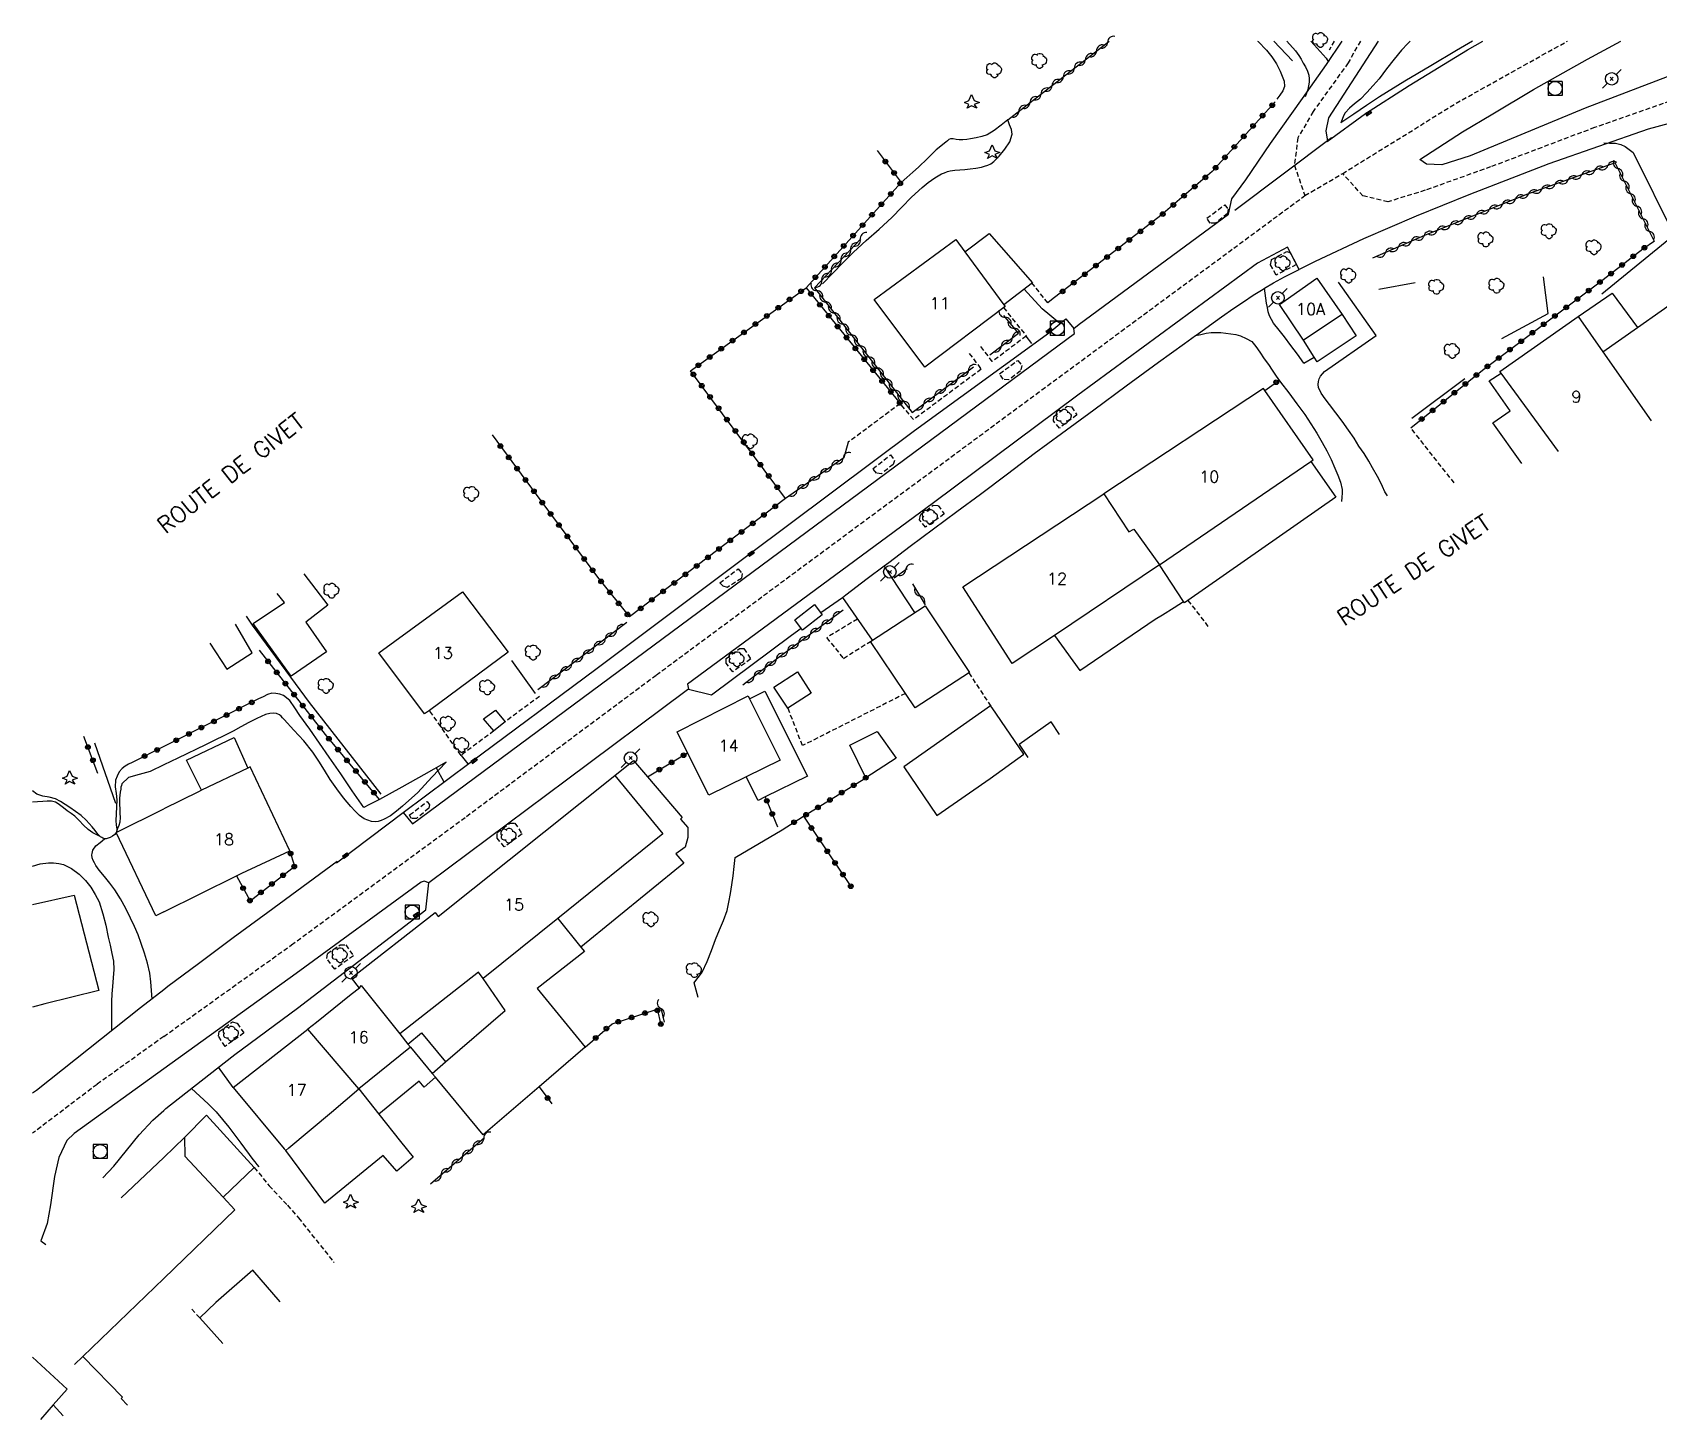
# Model space of a CAD drawing. Header units: millimetres. Extents: x 216000 to 217000, y 109000 to 110001.
# Drawn here: x 216000 to 216173.5, y 109852.9 to 110000.9 of the extents above; entities that cross this region are included whole.
import ezdxf
from ezdxf.enums import TextEntityAlignment as Align

# ---------------------------------------------------------------- set-up
doc = ezdxf.new("R2010")
doc.units = ezdxf.units.MM
doc.linetypes.add('DASHED', pattern=[0.75, 0.5, -0.25])
doc.layers.get('0').update_dxf_attribs({"linetype": 'CONTINUOUS'})
for name, color, linetype in [('W0001', 6, 'DASHED'), ('W0004', 5, 'CONTINUOUS'), ('W0006', 2, 'CONTINUOUS'), ('W0008', 7, 'CONTINUOUS'), ('W0014', 7, 'CONTINUOUS'), ('W0017', 7, 'CONTINUOUS'), ('W0101', 7, 'CONTINUOUS'), ('W0104', 1, 'CONTINUOUS'), ('W0105', 7, 'CONTINUOUS'), ('W0112', 1, 'DASHED'), ('W0211', 2, 'CONTINUOUS'), ('W0214', 2, 'CONTINUOUS'), ('W0300', 7, 'CONTINUOUS'), ('W0303', 7, 'CONTINUOUS'), ('W0310', 3, 'CONTINUOUS'), ('W0322', 7, 'CONTINUOUS'), ('W0323', 7, 'CONTINUOUS'), ('W0401', 7, 'CONTINUOUS'), ('W0420', 7, 'CONTINUOUS'), ('W0473', 7, 'CONTINUOUS'), ('W0989', 7, 'CONTINUOUS'), ('W0991', 7, 'CONTINUOUS'), ('W1102', 7, 'CONTINUOUS')]:
    doc.layers.add(name, color=color, linetype=linetype)
doc.styles.get("Standard").update_dxf_attribs({"font": 'romans.shx', "width": 0.85})

# ---------------------------------------------------------------- blocks, each defined once
blk = doc.blocks.new('T420')
for p, q in [((0.75, 0.75), (-0.75, 0.75)), ((-0.75, 0.75), (-0.75, -0.75)), ((0.75, 0.75), (0.75, -0.75)), ((0.75, -0.75), (-0.75, -0.75))]:
    blk.add_line(p, q)
blk.add_ellipse((0, 0), major_axis=(-0.53, 0.53), ratio=1, start_param=3.926991, end_param=10.210176)
blk = doc.blocks.new('T303')
for p, q in [((-0.77, 0), (-0.28, 0.21)), ((-0.28, -0.21), (-0.77, 0)), ((-0.28, 0.21), (0, 0.83)), ((0, 0.83), (0.28, 0.21)), ((0.28, 0.21), (0.83, 0)), ((0.83, 0), (0.28, -0.21)), ((-0.49, -0.63), (-0.28, -0.21)), ((0, -0.35), (-0.49, -0.63)), ((0.56, -0.63), (0, -0.35)), ((0.28, -0.21), (0.56, -0.63))]:
    blk.add_line(p, q)
blk = doc.blocks.new('T300')
for p, q in [((-0.8, 0.51), (-0.86, 0.34)), ((-0.86, 0.34), (-0.86, 0.17)), ((-0.86, 0.17), (-0.74, 0.06)), ((-0.69, 0.63), (-0.8, 0.51)), ((-0.8, -0.06), (-0.74, 0.06)), ((-0.74, 0.06), (-0.69, 0.11)), ((-0.57, 0.69), (-0.69, 0.63)), ((-0.46, 0.69), (-0.57, 0.69)), ((-0.29, 0.63), (-0.46, 0.69)), ((-0.29, 0.63), (-0.17, 0.74)), ((-0.23, 0.57), (-0.29, 0.63)), ((-0.17, 0.74), (-0.06, 0.8)), ((-0.06, 0.8), (0.06, 0.8)), ((0.06, 0.8), (0.23, 0.74)), ((0.23, 0.74), (0.34, 0.63)), ((0.34, 0.63), (0.4, 0.51)), ((0.46, 0.46), (0.34, 0.46)), ((0.4, 0.51), (0.4, 0.46)), ((0.57, 0.4), (0.46, 0.46)), ((0.57, 0.4), (0.69, 0.29)), ((0.69, 0.29), (0.74, 0.17)), ((0.74, 0.06), (0.69, -0.17)), ((0.74, 0.17), (0.74, 0.06)), ((-0.8, -0.17), (-0.8, -0.06)), ((-0.8, -0.23), (-0.8, -0.17)), ((-0.74, -0.34), (-0.8, -0.23)), ((-0.69, -0.4), (-0.74, -0.34)), ((-0.51, -0.46), (-0.69, -0.4)), ((-0.4, -0.46), (-0.51, -0.46)), ((-0.4, -0.46), (-0.34, -0.46)), ((-0.34, -0.46), (-0.34, -0.4)), ((-0.34, -0.51), (-0.34, -0.46)), ((-0.29, -0.63), (-0.34, -0.51)), ((-0.17, -0.74), (-0.29, -0.63)), ((-0.06, -0.8), (-0.17, -0.74)), ((0.06, -0.8), (-0.06, -0.8)), ((0.17, -0.74), (0.06, -0.8)), ((0.23, -0.69), (0.17, -0.74)), ((0.29, -0.46), (0.23, -0.46)), ((0.29, -0.63), (0.23, -0.69)), ((0.46, -0.4), (0.29, -0.46)), ((0.34, -0.51), (0.29, -0.63)), ((0.34, -0.51), (0.34, -0.46)), ((0.57, -0.34), (0.46, -0.4)), ((0.63, -0.29), (0.57, -0.34)), ((0.69, -0.17), (0.63, -0.29))]:
    blk.add_line(p, q)
blk = doc.blocks.new('T401')
for p, q in [((-0.3, 0.3), (0, 0.3)), ((-0.3, -0.25), (-0.3, 0.3)), ((-0.3, 0.15), (0, 0.15)), ((-0.3, 0), (0, 0)), ((0, 0.3), (0, -0.25)), ((-0.3, -0.15), (0, -0.15)), ((-0.3, -0.25), (-0.3, -0.3)), ((-0.3, -0.3), (0, -0.3)), ((0, -0.3), (0, -0.25))]:
    blk.add_line(p, q)
blk = doc.blocks.new('T473')
for p, q in [((-0.166667, 0.166667), (0.166667, -0.166667)), ((-0.166667, -0.166667), (0.166667, 0.166667)), ((0.500001, 0.500001), (1.000002, 1.000002)), ((-1.000002, -1.000002), (-0.500001, -0.500001))]:
    blk.add_line(p, q)
blk.add_ellipse((0, 0), major_axis=(0.471405, 0.471405), ratio=1, start_param=5.4977871438, end_param=11.780972451)
blk = doc.blocks.new('t322o')
at = {"color": 0, "linetype": 'Continuous'}
for radius in [0.25, 0.15]:
    blk.add_circle((0, 0), radius, dxfattribs=at)
blk = doc.blocks.new('t323o')
at = {"color": 0, "linetype": 'Continuous'}
for radius in [0.25, 0.15]:
    blk.add_circle((0, 0), radius, dxfattribs=at)
blk = doc.blocks.new('t310o')
at = {"color": 0, "linetype": 'Continuous'}
for centre, start, end in [((-0.5, 0.38), 216.8699, 323.1304), ((0.5, -0.37), 36.8699, 143.1303)]:
    blk.add_arc(centre, 0.625, start, end, dxfattribs=at)

msp = doc.modelspace()

# ---------------------------------------------------------------- linework, layer by layer
at = {"layer": 'W0001'}
for points in [[(216141.68, 110000), (216140.37, 109997.67), (216136.64, 109992.47), (216135, 109989.66), (216134.64, 109986.74), (216135.76, 109983.51)], [(216139.79, 109985.86), (216151.89, 109993.36), (216163.78, 110000)], [(216277.22, 109998.84), (216269, 109997.8), (216256.34, 109997.32), (216244.67, 109997.35), (216230.58, 109997.53), (216212.78, 109997.95), (216198.03, 109997.99), (216187.78, 109996.74), (216177.52, 109994.56), (216166.67, 109990.77), (216155.58, 109986.57), (216148.58, 109984.07), (216144.62, 109982.84), (216141.95, 109983.47), (216139.79, 109985.86)], [(216135.76, 109983.51), (216139.79, 109985.86)], [(216014, 109893.77), (216027.62, 109903.54), (216046.3, 109917.26), (216066.56, 109932.35), (216087.14, 109947.59), (216107.69, 109962.77), (216128.17, 109977.9), (216135.76, 109983.51)], [(216014, 109893.77), (216006.88, 109888.66), (216000, 109883.44)]]:
    msp.add_lwpolyline(points, dxfattribs=at)
at = {"layer": 'W0004'}
msp.add_lwpolyline([(216138.61, 109989.68), (216128.27, 109981.91)], dxfattribs=at)
at = {"layer": 'W0006'}
for points in [[(216120.14, 109965.72), (216121.52, 109966.71), (216122.9, 109967.71), (216124.1, 109968.57), (216124.27, 109968.7), (216125.57, 109969.63), (216126.87, 109970.57), (216128.18, 109971.49), (216129.2, 109972.18), (216130.24, 109972.87), (216131.29, 109973.53), (216131.44, 109973.62), (216132.42, 109974.2), (216133.57, 109974.84), (216135.16, 109975.61)], [(216039.56, 109917.67), (216046.69, 109923.01), (216060.09, 109932.96), (216076.33, 109945.15), (216094.11, 109958.45), (216108.55, 109968.95), (216110.27, 109970.35), (216111.09, 109969.34)], [(216084.1, 109939), (216086.41, 109940.63), (216086.78, 109940.91), (216089.07, 109942.64), (216090.86, 109944), (216091.35, 109944.37), (216093.64, 109946.09), (216096.13, 109947.95), (216098.64, 109949.8), (216101.14, 109951.65), (216104.02, 109953.81), (216106.89, 109955.97), (216109.78, 109958.12), (216113.23, 109960.66), (216116.68, 109963.19), (216120.14, 109965.72)], [(216069.99, 109930.82), (216072.43, 109930.24), (216080.98, 109936.6), (216082.01, 109937.35)]]:
    msp.add_lwpolyline(points, dxfattribs=at)
at = {"layer": 'W0008'}
for points in [[(216111.09, 109969.34), (216111.67, 109969.78), (216127.6, 109981.53), (216127.98, 109983.15), (216129.46, 109985.18), (216132.1, 109989.05), (216135.52, 109993.88), (216138.08, 109997.5), (216139.73, 110000)], [(216143.59, 110000), (216138.28, 109991.8), (216138.01, 109990.43), (216138.18, 109989.31)], [(216138.14, 109989.29), (216142.22, 109992.26), (216146.87, 109995.27), (216153.1, 109999.06), (216154.76, 110000)], [(216195.56, 110000), (216194.04, 109999.91), (216189.95, 109999.58), (216190.05, 109999.07), (216189.82, 109999.01), (216174.43, 109996.17), (216165.65, 109992.83), (216153.38, 109987.74), (216150.37, 109986.79), (216148.73, 109986.85), (216148.03, 109987.35), (216152.59, 109990.3), (216155.83, 109992.24), (216160.15, 109994.84), (216165.91, 109998.07), (216169.46, 110000)], [(216205.3, 109995.59), (216200.35, 109995.52), (216194.18, 109995.29), (216188.17, 109994.58), (216182.21, 109993.16), (216177.26, 109991.92), (216172.39, 109990.58), (216161.8, 109986.91), (216153.24, 109983.58), (216147.63, 109981.3), (216142, 109978.91), (216136.85, 109976.48), (216135.16, 109975.61), (216133.9, 109978), (216130.69, 109976.29), (216111.55, 109962.21), (216096.15, 109950.72), (216075.14, 109935.26), (216069.87, 109931.37), (216069.99, 109930.82)], [(216039.56, 109917.67), (216040.55, 109916.46), (216111.19, 109968.79), (216111.09, 109969.34)], [(216032.42, 109912.32), (216039.56, 109917.67)], [(216032.5, 109912.45), (216025.11, 109907.02), (216021.42, 109904.29), (216017.71, 109901.51), (216014.43, 109899.09), (216014, 109898.75)], [(216042.28, 109910.17), (216041.8, 109910.35), (216041.48, 109910.24), (216028.12, 109900.5), (216014, 109890.32)], [(216014, 109898.75), (216011.52, 109896.84), (216000.42, 109888), (216000, 109887.71)]]:
    msp.add_lwpolyline(points, dxfattribs=at)
at = {"layer": 'W0014'}
for points in [[(216069.99, 109930.82), (216069.73, 109930.65), (216056.97, 109921.14), (216042.28, 109910.17)], [(216041.98, 109907.29), (216042.28, 109910.17)], [(216014, 109885.88), (216014.23, 109886.09), (216017.19, 109888.39), (216021.59, 109891.86), (216028.26, 109896.8), (216041.98, 109907.29)], [(216014, 109890.32), (216004.43, 109883.43), (216003.67, 109882.69), (216002.8, 109880.85), (216002.34, 109878.82), (216001.93, 109875.81), (216001.56, 109873.83), (216000.9, 109871.98), (216001.42, 109871.58)], [(216007.5, 109878.7), (216007.5, 109878.7), (216008.69, 109879.95), (216011.38, 109883.28), (216012.83, 109884.85), (216014, 109885.88)]]:
    msp.add_lwpolyline(points, dxfattribs=at)
at = {"layer": 'W0017'}
for points in [[(216133.85, 110000), (216134.74, 109998.95), (216135.11, 109998.46), (216135.36, 109998.07), (216135.59, 109997.65), (216135.82, 109997.23), (216136.04, 109996.79), (216136.18, 109996.34), (216136.21, 109995.98), (216136.2, 109995.6), (216136.15, 109995.22), (216136.06, 109994.83), (216135.93, 109994.44), (216135.8, 109994.05)], [(216136.4, 110000), (216136.75, 109999.59), (216138.04, 109998.18), (216138.28, 109997.76)], [(216167.65, 109989.13), (216168.27, 109989.11), (216168.89, 109989.09), (216169.48, 109988.97), (216169.94, 109988.73), (216170.37, 109988.41), (216170.8, 109988.1), (216175.16, 109979.3), (216167.46, 109973)], [(216109.58, 109969.9), (216107.71, 109971.42), (216105.81, 109973.53)], [(216135.64, 109965.63), (216134.96, 109966.57), (216134.27, 109967.5), (216133.59, 109968.43), (216133, 109969.15), (216132.41, 109969.88), (216131.98, 109970.67), (216131.85, 109971.11), (216131.76, 109971.57), (216131.68, 109972.04), (216131.6, 109972.56), (216131.52, 109973.09), (216131.44, 109973.62)], [(216144.56, 109951.47), (216144.3, 109951.91), (216144.03, 109952.47), (216143.78, 109952.99), (216143.5, 109953.53), (216142.97, 109954.47), (216142.57, 109955.17), (216142.07, 109955.97), (216141.53, 109956.78), (216141, 109957.61), (216140.41, 109958.46), (216139.75, 109959.42), (216139.05, 109960.33), (216138.38, 109961.22), (216137.93, 109961.82), (216137.49, 109962.44), (216137.21, 109963.04), (216137.18, 109963.35), (216137.2, 109963.67), (216137.27, 109963.97), (216137.42, 109964.23), (216137.63, 109964.48), (216137.84, 109964.72), (216143.36, 109968.57), (216139.33, 109974.26)], [(216106.64, 109967.71), (216106.03, 109968.52)], [(216124.1, 109968.57), (216124.65, 109968.69), (216125.21, 109968.81), (216125.76, 109968.89), (216126.28, 109968.9), (216126.8, 109968.88), (216127.32, 109968.83), (216127.85, 109968.76), (216128.38, 109968.67), (216128.89, 109968.53), (216129.5, 109968.26), (216130.09, 109967.92), (216130.52, 109967.39), (216130.95, 109966.81), (216131.43, 109966.09), (216131.88, 109965.47), (216132.27, 109964.86), (216132.71, 109964.22), (216133.15, 109963.59)], [(216133.15, 109963.59), (216134.03, 109962.45), (216134.91, 109961.3), (216135.76, 109960.13), (216136.4, 109959.16), (216137.03, 109958.16), (216137.61, 109957.15), (216138.1, 109956.26), (216138.55, 109955.35), (216138.97, 109954.42), (216139.28, 109953.68), (216139.57, 109952.93), (216139.73, 109952.16), (216139.74, 109951.74), (216139.7, 109951.31), (216139.67, 109950.88)], [(216094.15, 109939.02), (216090.86, 109944)], [(216086.41, 109940.63), (216089.58, 109936.06)], [(216045.72, 109923.77), (216046.45, 109922.86)], [(216043.07, 109922.45), (216043.9, 109920.96)], [(216012.76, 109897.75), (216012.69, 109898.68), (216012.62, 109899.61), (216012.5, 109900.54), (216012.26, 109901.6), (216011.96, 109902.66), (216011.61, 109903.7), (216011.26, 109904.62), (216010.88, 109905.52), (216010.47, 109906.41), (216009.95, 109907.44), (216009.39, 109908.46), (216008.78, 109909.43), (216008.25, 109910.15), (216007.68, 109910.83), (216007.12, 109911.52), (216006.94, 109911.77), (216006.75, 109912.02), (216006.6, 109912.29), (216006.47, 109912.56), (216006.37, 109912.85), (216006.33, 109913.14), (216006.35, 109913.31), (216006.39, 109913.48), (216006.45, 109913.65), (216006.76, 109914.11), (216007.21, 109914.49), (216007.67, 109914.88)], [(216071.04, 109897.94), (216070.59, 109899.51), (216070.88, 109899.89), (216071.17, 109900.26), (216071.44, 109900.65), (216072, 109901.76), (216072.44, 109902.94), (216072.87, 109904.12), (216073.31, 109905.14), (216073.74, 109906.16), (216074.1, 109907.21), (216074.31, 109908.11), (216074.48, 109909.02), (216074.62, 109909.94), (216074.75, 109910.92), (216074.85, 109911.9), (216074.96, 109912.88), (216079.98, 109915.84)], [(216000, 109911.96), (216000.8, 109912.19), (216001.7, 109912.32), (216002.24, 109912.3), (216002.79, 109912.24), (216003.31, 109912.12), (216004.17, 109911.71), (216004.96, 109911.1), (216005.65, 109910.41), (216006.22, 109909.71), (216006.7, 109908.94), (216007.11, 109908.14), (216007.5, 109906.87), (216007.84, 109905.65), (216008.08, 109904.36), (216008.28, 109903.51), (216008.47, 109902.62), (216008.65, 109901.82), (216008.67, 109900.93), (216008.59, 109900.02), (216008.52, 109899.12), (216008.48, 109898.32), (216008.44, 109897.51), (216008.41, 109896.71), (216008.41, 109895.94), (216008.42, 109895.18), (216008.42, 109894.41)], [(216021.42, 109888.32), (216019.84, 109890.49)], [(216016.98, 109888.22), (216017.86, 109887.4), (216018.73, 109886.59), (216019.58, 109885.75), (216020.96, 109884.11), (216022.24, 109882.38), (216023.52, 109880.65), (216023.72, 109880.38), (216023.92, 109880.12), (216024.13, 109879.85)]]:
    msp.add_lwpolyline(points, dxfattribs=at)
at = {"layer": 'W0101'}
for points in [[(216103.77, 109971.68), (216095.2, 109965.21), (216089.81, 109972.41), (216098.52, 109978.83), (216099.48, 109977.52), (216103.65, 109971.86), (216103.77, 109971.68)], [(216050.76, 109934.8), (216042.34, 109928.57), (216041.84, 109928.2), (216036.94, 109934.7), (216045.87, 109941.21)]]:
    msp.add_lwpolyline(points, close=True, dxfattribs=at)
for points in [[(216133.04, 109971.88), (216137.02, 109974.7)], [(216137.02, 109974.7), (216139.73, 109970.82), (216135.6, 109968.07), (216133.04, 109971.88)], [(216167.56, 109966.84), (216171.26, 109969.44), (216176.31, 109972.99)], [(216162.83, 109956.21), (216156.69, 109964.56), (216156.55, 109964.74), (216164.92, 109970.62), (216167.56, 109966.84)], [(216120.24, 109944.1), (216136.38, 109955.13), (216136.63, 109955.3), (216131.49, 109962.7), (216131.35, 109962.92), (216114.31, 109951.68)], [(216120.24, 109944.1), (216109.03, 109936.58), (216104.54, 109933.56), (216099.25, 109941.74), (216114.31, 109951.68)], [(216068.79, 109926.28), (216076.35, 109930.11)], [(216076.35, 109930.11), (216076.51, 109929.79), (216079.79, 109923.27), (216076.14, 109921.47), (216072.16, 109919.51), (216069.9, 109924.05), (216068.79, 109926.28)], [(216014, 109907.08), (216021.75, 109910.91), (216022.35, 109911.2), (216027.45, 109913.57), (216023.22, 109922.55), (216022.96, 109922.42), (216018.03, 109920.05), (216017.71, 109919.89), (216014, 109918.06)], [(216043.29, 109906.57), (216062.14, 109921.64)], [(216062.14, 109921.64), (216067.26, 109915.4), (216056.05, 109906.38), (216048.08, 109899.97), (216047.6, 109900.64)], [(216014, 109907.08), (216013.14, 109906.65), (216008.93, 109915.55), (216014, 109918.06)], [(216000, 109907.85), (216004.45, 109908.85), (216007.08, 109898.67)], [(216034.88, 109898.93), (216034.02, 109900.04), (216042.95, 109907.01), (216043.29, 109906.57)], [(216047.6, 109900.64), (216039.19, 109894.05)], [(216007.08, 109898.67), (216001.33, 109897.24), (216000, 109896.91)], [(216034.88, 109898.93), (216034.01, 109898.24), (216030.3, 109895.26), (216029.39, 109894.54)], [(216021.42, 109888.32), (216029.39, 109894.54)], [(216039.19, 109894.05), (216040.06, 109892.97), (216040.33, 109892.64), (216034.82, 109888.17)], [(216021.42, 109888.32), (216026.86, 109881.78), (216027.02, 109881.59), (216027.34, 109881.89), (216031.91, 109885.7), (216034.82, 109888.17)], [(216014, 109880.85), (216016.21, 109882.98)], [(216016.21, 109882.98), (216016.26, 109880.99), (216020.35, 109876.61), (216021.6, 109875.27), (216014, 109867.94)], [(216009.46, 109876.54), (216014, 109880.85)], [(216014, 109867.94), (216005.37, 109859.62), (216004.47, 109858.77), (216004.47, 109858.77)]]:
    msp.add_lwpolyline(points, dxfattribs=at)
at = {"layer": 'W0104'}
for points in [[(216099.48, 109977.52), (216102.09, 109979.47), (216106.68, 109974.21), (216103.65, 109971.86)], [(216164.92, 109970.62), (216168.56, 109973.1), (216171.26, 109969.44)], [(216139.73, 109970.82), (216141.24, 109968.54), (216137.07, 109965.76), (216136.75, 109966.27), (216135.6, 109968.07)], [(216158.89, 109954.92), (216155.83, 109959.25), (216157.65, 109960.54), (216155.42, 109963.74), (216156.69, 109964.56)], [(216136.38, 109955.13), (216139.05, 109951.34), (216123.28, 109940.31), (216122.92, 109940.05), (216122.82, 109940.2)], [(216122.82, 109940.2), (216120.24, 109944.1)], [(216028.94, 109943.15), (216031.5, 109939.79), (216029.16, 109937.97), (216031.35, 109934.83), (216027.59, 109932.23)], [(216027.59, 109932.23), (216023.56, 109937.86), (216026.87, 109940.09), (216026.11, 109941.06)], [(216109.03, 109936.58), (216111.76, 109932.84), (216119.8, 109938.3), (216120.57, 109938.77), (216121.82, 109939.56), (216122.82, 109940.2)], [(216018.93, 109935.75), (216020.75, 109932.97), (216023.44, 109934.71), (216021.66, 109937.77)], [(216076.51, 109929.79), (216078.14, 109930.64), (216082.69, 109921.57), (216078.17, 109919.34), (216077.42, 109918.96), (216076.14, 109921.47)], [(216109.59, 109926.01), (216108.69, 109927.36), (216105.26, 109924.94)], [(216018.03, 109920.05), (216016.43, 109923.25), (216021.51, 109925.68), (216022.96, 109922.42)], [(216105.26, 109924.94), (216106.21, 109923.55)], [(216062.14, 109921.64), (216064.11, 109923.24), (216065.6, 109921.49), (216069.31, 109917.13), (216069.14, 109916.96), (216069.91, 109916.08), (216069.91, 109915.01), (216069.64, 109913.98), (216068.65, 109913.25), (216069.5, 109912.27), (216058.51, 109903.32)], [(216056.05, 109906.38), (216058.51, 109903.32)], [(216058.51, 109903.32), (216058.9, 109902.83), (216053.83, 109898.89), (216058.97, 109892.63), (216054.05, 109888.4), (216048.1, 109883.27), (216042.98, 109889.43)], [(216044.07, 109891.06), (216050.44, 109896.53), (216048.08, 109899.97)], [(216040.06, 109892.97), (216041.49, 109894.18), (216044.07, 109891.06)], [(216040.33, 109892.64), (216042.65, 109889.83)], [(216042.65, 109889.83), (216044.07, 109891.06)], [(216042.98, 109889.43), (216041.78, 109888.37), (216041.27, 109889.02), (216036.94, 109885.49)], [(216042.98, 109889.43), (216042.65, 109889.83)], [(216034.82, 109888.17), (216036.94, 109885.49)], [(216016.21, 109882.98), (216018.58, 109885.37), (216023.66, 109879.79), (216020.35, 109876.61)], [(216036.94, 109885.49), (216039.25, 109882.56), (216040.61, 109880.88), (216038.88, 109879.41), (216037.43, 109881.08), (216031.2, 109875.99), (216027.02, 109881.59)], [(216026.44, 109865.47), (216023.49, 109868.82), (216019.57, 109865.37), (216017.84, 109863.75), (216020.3, 109861.01)], [(216000, 109859.57), (216003.7, 109856.15), (216002.22, 109854.46), (216000.86, 109852.9)], [(216005.37, 109859.62), (216009.59, 109855.3), (216009.47, 109855.15), (216010.13, 109854.42)], [(216003.26, 109853.3), (216002.22, 109854.46)]]:
    msp.add_lwpolyline(points, dxfattribs=at)
for points in [[(216081.33, 109938.25), (216083.45, 109939.88), (216084.27, 109938.76), (216082.16, 109937.14)], [(216089.4, 109935.94), (216095.26, 109939.73), (216099.97, 109932.62), (216094.16, 109928.86), (216093.14, 109930.38)], [(216081.62, 109932.68), (216083.07, 109930.4), (216080.6, 109928.82), (216079.1, 109931.05)], [(216102.17, 109921.3), (216105.78, 109923.9), (216102.4, 109928.86), (216102.22, 109929.05), (216092.96, 109922.54), (216096.48, 109917.35)], [(216087.19, 109924.87), (216090.13, 109926.31), (216092.15, 109923.49), (216088.9, 109921.39)]]:
    msp.add_lwpolyline(points, close=True, dxfattribs=at)
at = {"layer": 'W0105'}
msp.add_lwpolyline([(216049.22, 109926.38), (216048.11, 109927.68), (216049.39, 109928.58), (216050.43, 109927.36)], close=True, dxfattribs=at)
at = {"layer": 'W0112'}
for points in [[(216138.88, 110000), (216138.36, 109999.04)], [(216108.72, 109972.37), (216108.33, 109972.06), (216106.64, 109974.18)], [(216103.6, 109971.55), (216106.03, 109968.52), (216102.41, 109965.8), (216101.06, 109967.57)], [(216099.95, 109966.67), (216101.22, 109964.98), (216094, 109959.6), (216092.59, 109961.31)], [(216092.59, 109961.31), (216087.03, 109957.18)], [(216151.7, 109952.85), (216147.05, 109958.71)], [(216123.28, 109940.31), (216125.42, 109937.54)], [(216088.04, 109938.32), (216084.74, 109936.33), (216086.52, 109934.12), (216089.4, 109935.94)], [(216099.9, 109932.57), (216102.25, 109929.02)], [(216054.1, 109930.07), (216050.43, 109927.36)], [(216093.14, 109930.38), (216082.16, 109924.81), (216080.6, 109928.82)], [(216049.22, 109926.38), (216045.72, 109923.77), (216042.34, 109928.57)], [(216023.66, 109879.79), (216025.25, 109877.85), (216025.25, 109877.84), (216027.21, 109875.76), (216027.21, 109875.76), (216028.38, 109874.42), (216028.38, 109874.41), (216032.18, 109869.65)], [(216017.84, 109863.75), (216016.89, 109864.79)]]:
    msp.add_lwpolyline(points, dxfattribs=at)
for points in [[(216125.3, 109981.09), (216127.21, 109982.53), (216127.56, 109982.05), (216127.51, 109981.6), (216126.24, 109980.57), (216125.65, 109980.58), (216125.3, 109981.09)], [(216132.7, 109975.03), (216132.09, 109976.12), (216132.18, 109976.61), (216132.19, 109976.68), (216133.82, 109977.53), (216134.21, 109977.41), (216134.86, 109976.14)], [(216105.12, 109965.92), (216105.56, 109965.38), (216105.41, 109964.79), (216104.18, 109963.85), (216103.57, 109963.91), (216103.19, 109964.5)], [(216109.56, 109958.68), (216108.92, 109959.47), (216108.98, 109959.95), (216110.38, 109961.03), (216110.87, 109960.96), (216111.42, 109960.11)], [(216089.66, 109954.36), (216091.56, 109955.85), (216091.98, 109955.25), (216091.84, 109954.82), (216090.57, 109953.82), (216090.05, 109953.88)], [(216095.28, 109948.12), (216094.65, 109948.91), (216094.74, 109949.46), (216096.11, 109950.47), (216096.63, 109950.45), (216097.27, 109949.53)], [(216073.32, 109942.18), (216075.3, 109943.68), (216075.71, 109943.19), (216075.64, 109942.65), (216074.14, 109941.7), (216073.69, 109941.82)], [(216074.72, 109932.69), (216074.01, 109933.6), (216074.01, 109934.11), (216075.43, 109935.18), (216075.89, 109935.17), (216076.63, 109934.06)], [(216040.24, 109917.41), (216042.1, 109918.84), (216042.34, 109918.5), (216042.28, 109918.13), (216040.98, 109917.05), (216040.41, 109917.04)], [(216050.34, 109914), (216049.57, 109914.94), (216049.57, 109915.54), (216050.93, 109916.54), (216051.47, 109916.55), (216052.23, 109915.39)], [(216034.24, 109902.39), (216032.25, 109900.96), (216031.41, 109902.1), (216031.46, 109902.62), (216032.84, 109903.56), (216033.42, 109903.54), (216034.24, 109902.39)], [(216020.55, 109892.72), (216019.85, 109893.8), (216019.93, 109894.3), (216021.32, 109895.34), (216021.85, 109895.19), (216022.55, 109894.15), (216020.55, 109892.72)]]:
    msp.add_lwpolyline(points, close=True, dxfattribs=at)
at = {"layer": 'W0211'}
for points in [[(216130.71, 110000), (216130.77, 109999.95), (216131.68, 109999.03), (216132.23, 109998.32), (216132.73, 109997.58), (216133.13, 109996.8), (216133.35, 109996.26), (216133.54, 109995.7), (216133.57, 109995.16), (216133.39, 109994.69), (216133.08, 109994.23), (216132.76, 109993.78)], [(216147, 110000), (216146.74, 109999.74), (216146.06, 109999.02), (216145.29, 109998.08), (216144.48, 109997.03), (216143.68, 109995.98), (216143.05, 109995.24), (216142.37, 109994.51), (216141.71, 109993.8), (216141.05, 109993.3), (216140.52, 109992.83), (216140.07, 109992.35), (216139.89, 109992.01), (216139.74, 109991.63), (216139.6, 109991.26)], [(216104.06, 109991.59), (216103.34, 109991.01), (216102.62, 109990.44), (216101.85, 109990), (216101.28, 109989.81), (216100.68, 109989.67), (216100.08, 109989.57), (216099.68, 109989.51), (216099.28, 109989.47), (216098.88, 109989.45), (216098.56, 109989.51), (216098.24, 109989.58), (216097.95, 109989.57), (216097.77, 109989.48), (216097.61, 109989.35), (216097.45, 109989.22), (216096.43, 109988.38), (216095.49, 109987.45), (216094.54, 109986.53), (216093.92, 109985.99), (216093.3, 109985.45), (216092.69, 109984.9)], [(216087.03, 109957.18), (216086.57, 109955.54)], [(216044.13, 109923.04), (216041.77, 109921.71), (216039.4, 109920.38), (216037.02, 109919.08), (216036.46, 109918.79), (216035.9, 109918.49), (216035.34, 109918.2), (216034.11, 109919.99), (216032.88, 109921.79), (216031.64, 109923.58), (216030.61, 109925.08), (216029.58, 109926.58), (216028.51, 109928.04), (216027.99, 109928.83), (216027.46, 109929.61), (216026.79, 109930.15), (216026.39, 109930.29), (216025.97, 109930.38), (216025.55, 109930.4), (216025.07, 109930.27), (216024.6, 109930.03), (216024.12, 109929.79)], [(216010.62, 109923.02), (216010.25, 109922.82), (216009.88, 109922.63), (216009.56, 109922.38), (216009.26, 109922.01), (216009.03, 109921.57), (216008.87, 109921.11), (216008.81, 109920.43), (216008.91, 109919.72), (216008.98, 109919.01), (216008.95, 109918.27), (216008.91, 109917.53), (216008.89, 109916.78), (216008.94, 109916.35), (216009.01, 109915.91), (216008.95, 109915.61), (216008.93, 109915.54), (216008.77, 109915.33), (216008.53, 109915.15), (216008.28, 109915.01), (216008.08, 109914.93), (216007.87, 109914.88), (216007.67, 109914.88), (216007.55, 109914.92), (216007.52, 109914.93), (216007.38, 109915.01), (216007.25, 109915.09), (216007.04, 109915.29), (216006.85, 109915.52), (216006.67, 109915.75), (216006.36, 109916.13), (216006.06, 109916.5), (216005.74, 109916.86), (216005.19, 109917.35), (216004.59, 109917.79), (216003.97, 109918.21), (216003.48, 109918.54), (216002.97, 109918.86), (216002.44, 109919.13), (216001.78, 109919.31), (216001.09, 109919.43), (216000.46, 109919.64), (216000, 109919.99)]]:
    msp.add_lwpolyline(points, dxfattribs=at)
at = {"layer": 'W0214'}
for points in [[(216153.66, 110000), (216151.95, 109998.99), (216149.18, 109997.37), (216146.43, 109995.73), (216143.71, 109994.03), (216142.33, 109993.12), (216140.97, 109992.19), (216139.6, 109991.26)], [(216084.3, 109974.09), (216085.39, 109975.23), (216086.48, 109976.37), (216087.59, 109977.48), (216088.94, 109978.73), (216090.32, 109979.94), (216091.68, 109981.18), (216092.75, 109982.26), (216093.8, 109983.35), (216094.92, 109984.36), (216095.58, 109984.89), (216096.27, 109985.4), (216097, 109985.82), (216097.3, 109985.95), (216097.61, 109986.06), (216097.92, 109986.15), (216098.42, 109986.23), (216098.94, 109986.27), (216099.46, 109986.3), (216100.06, 109986.37), (216100.66, 109986.43), (216101.25, 109986.55), (216101.59, 109986.64), (216101.93, 109986.75), (216102.25, 109986.9), (216102.57, 109987.14), (216102.86, 109987.43), (216103.13, 109987.73), (216103.76, 109988.45), (216104.29, 109989.23), (216104.52, 109990.06), (216104.44, 109990.56), (216104.25, 109991.07), (216104.06, 109991.59)], [(216044.13, 109923.04), (216042.61, 109921.43), (216041.1, 109919.82), (216039.46, 109918.35), (216038.84, 109917.83), (216038.2, 109917.33), (216037.51, 109916.95), (216037.21, 109916.82), (216036.89, 109916.72), (216036.58, 109916.67), (216036.18, 109916.71), (216035.78, 109916.84), (216035.4, 109917.01), (216034.88, 109917.36), (216034.42, 109917.83), (216033.98, 109918.31), (216033.19, 109919.23), (216032.46, 109920.21), (216031.77, 109921.21), (216031.15, 109922.18), (216030.55, 109923.17), (216029.92, 109924.13), (216028.94, 109925.33), (216027.89, 109926.47), (216026.84, 109927.61), (216026.69, 109927.79), (216026.53, 109927.96), (216026.36, 109928.1), (216026.04, 109928.23), (216025.67, 109928.26), (216025.32, 109928.25), (216024.85, 109928.14), (216024.4, 109927.92), (216023.95, 109927.7), (216023.09, 109927.28), (216022.24, 109926.83), (216021.4, 109926.37)], [(216021.4, 109926.37), (216018.45, 109924.91), (216015.51, 109923.46), (216014, 109922.75)], [(216014, 109922.75), (216012.54, 109922.06), (216011.39, 109921.74), (216010.25, 109921.42), (216009.53, 109920.75), (216009.48, 109920.56), (216009.44, 109920.37), (216009.41, 109920.18), (216009.36, 109919.86), (216009.31, 109919.54), (216009.28, 109919.22), (216009.27, 109918.85), (216009.29, 109918.48), (216009.3, 109918.1), (216009.32, 109917.62), (216009.35, 109917.13), (216009.32, 109916.65), (216009.22, 109916.3), (216009.08, 109915.96), (216008.95, 109915.61)], [(216007.55, 109914.92), (216007, 109915.22), (216006.45, 109915.52), (216005.92, 109915.87), (216005.44, 109916.32), (216004.98, 109916.82), (216004.51, 109917.28), (216004.11, 109917.58), (216003.7, 109917.87), (216003.29, 109918.16), (216003.02, 109918.38), (216002.75, 109918.61), (216002.46, 109918.78), (216002.04, 109918.87), (216001.57, 109918.87), (216001.11, 109918.86), (216000.54, 109918.82), (216000, 109918.77)]]:
    msp.add_lwpolyline(points, dxfattribs=at)
at = {"layer": 'W0300'}
for points in [[(216132.45, 110000), (216134.43, 109997.9)], [(216022.8, 109938.61), (216023.43, 109937.67), (216029.52, 109929.42), (216037.15, 109919.62)], [(216051.09, 109933.9), (216053.64, 109930.39)]]:
    msp.add_lwpolyline(points, dxfattribs=at)
at = {"layer": 'W0303'}
for points in [[(216143.65, 109973.51), (216147.52, 109974.23)], [(216156.76, 109968.24), (216161.7, 109970.92), (216161.22, 109974.82)], [(216147.17, 109959.75), (216152.82, 109964), (216152.81, 109963.99)], [(216006.6, 109925.11), (216008.87, 109918.66)]]:
    msp.add_lwpolyline(points, dxfattribs=at)
at = {"layer": 'W0310'}
for points in [[(216104.06, 109991.59), (216114.83, 109999.96), (216114.88, 110000)], [(216173.04, 109978.68), (216168.88, 109986.99), (216159.41, 109983.61), (216148.51, 109979.24), (216142.98, 109976.82)], [(216088.39, 109978.91), (216083.45, 109973.66), (216093.87, 109960.37)], [(216102.16, 109966.53), (216105.19, 109968.81), (216103.62, 109970.7)], [(216093.87, 109960.35), (216100.39, 109965.24)], [(216086.57, 109955.54), (216080.35, 109951.18)], [(216091.92, 109942.73), (216093.34, 109943.7)], [(216093.88, 109942.09), (216095.23, 109939.84)], [(216086.49, 109939.28), (216079.52, 109934.16), (216075.8, 109931.27)], [(216063.42, 109937.96), (216053.93, 109930.78)], [(216067.03, 109896.79), (216067.4, 109895.29)], [(216042.46, 109878.04), (216048.24, 109882.99)]]:
    msp.add_lwpolyline(points, dxfattribs=at)
at = {"layer": 'W0322'}
for points in [[(216132.6, 109993.5), (216130.83, 109991.6), (216125.87, 109986.08), (216120.4, 109981.37), (216114.14, 109976.54), (216108.72, 109972.37)], [(216092.69, 109984.9), (216082.53, 109973.68)], [(216080.35, 109951.18), (216063.69, 109938.55)], [(216024.12, 109929.79), (216014, 109924.71)], [(216014, 109924.71), (216010.62, 109923.02)]]:
    msp.add_lwpolyline(points, dxfattribs=at)
at = {"layer": 'W0323'}
for points in [[(216090.11, 109988.32), (216092.69, 109984.9)], [(216147.05, 109958.71), (216154.7, 109964.86), (216167.14, 109974.2), (216171.82, 109977.82), (216173.05, 109978.68)], [(216080.35, 109951.18), (216070.22, 109964.82), (216082.53, 109973.68), (216092.59, 109961.31)], [(216135.64, 109965.63), (216136.75, 109966.27)], [(216131.49, 109962.7), (216132.72, 109963.6)], [(216049.04, 109957.99), (216054.23, 109950.95), (216060.4, 109942.66), (216063.69, 109938.55)], [(216037.02, 109919.08), (216031.25, 109925.99), (216024.21, 109934.99)], [(216006.98, 109921.85), (216005.46, 109925.8)], [(216065.6, 109921.49), (216069.9, 109924.05)], [(216079.98, 109915.84), (216082.27, 109917.27), (216088.9, 109921.39)], [(216078.17, 109919.34), (216079.49, 109916.14)], [(216082.27, 109917.27), (216087.32, 109909.79)], [(216021.75, 109910.91), (216023.22, 109908.25), (216027.99, 109911.96), (216027.45, 109913.57)], [(216058.97, 109892.63), (216061.83, 109895.14), (216066.64, 109896.68), (216067.05, 109895.04)], [(216054.05, 109888.4), (216055.42, 109886.57)]]:
    msp.add_lwpolyline(points, dxfattribs=at)
at = {"layer": 'W1102'}
for points in [[(216167.56, 109966.84), (216172.71, 109959.47)], [(216114.31, 109951.68), (216116.96, 109947.63), (216117.52, 109947.9), (216120.24, 109944.1)], [(216034.88, 109898.93), (216035.05, 109899.21), (216039.19, 109894.05)], [(216034.82, 109888.17), (216029.39, 109894.54)]]:
    msp.add_lwpolyline(points, dxfattribs=at)

# ---------------------------------------------------------------- block references
at = {"layer": 'W0300', "rotation": 359.9999899820874}
for p in [(216137.42, 110000.11), (216102.64, 109996.88), (216107.45, 109997.88), (216161.82, 109979.71), (216155.07, 109978.83), (216166.61, 109977.99), (216133.42, 109976.28), (216140.43, 109974.96), (216149.81, 109973.77), (216156.23, 109973.88), (216151.49, 109966.93), (216110.07, 109959.9), (216076.59, 109957.29), (216046.86, 109951.68), (216095.79, 109949.21), (216031.93, 109941.34), (216053.42, 109934.74), (216075.17, 109934.03), (216031.33, 109931.19), (216048.54, 109931.02), (216044.34, 109927.15), (216045.79, 109924.88), (216050.83, 109915.2), (216065.99, 109906.28), (216032.82, 109902.44), (216070.62, 109900.85), (216021.2, 109894.07)]:
    msp.add_blockref('T300', p, dxfattribs=at)
at = {"layer": 'W0303', "rotation": 359.9999899820874}
for p in [(216100.2, 109993.45), (216102.39, 109988.09), (216003.96, 109921.33), (216033.94, 109876.1), (216041.19, 109875.62)]:
    msp.add_blockref('T303', p, dxfattribs=at)
at = {"layer": 'W0310'}
for p, rotation in [((216113.53, 109998.95), 37.86688083082881), ((216114.71, 109999.87), 37.86688083082881), ((216111.16, 109997.11), 37.86688083082881), ((216112.35, 109998.03), 37.86688083082881), ((216108.79, 109995.27), 37.86688083082881), ((216109.98, 109996.19), 37.86688083082881), ((216106.42, 109993.43), 37.86688083082881), ((216107.61, 109994.35), 37.86688083082881), ((216105.24, 109992.51), 37.86688083082881), ((216168.09, 109986.71), 199.6404097923313), ((216169.18, 109986.39), 116.633982543604), ((216163.85, 109985.19), 199.6404097923313), ((216165.27, 109985.7), 199.6404097923313), ((216166.68, 109986.2), 199.6404097923313), ((216169.85, 109985.05), 116.633982543604), ((216158.22, 109983.13), 201.8267904779471), ((216159.61, 109983.68), 199.6404097923313), ((216161.03, 109984.19), 199.6404097923313), ((216162.44, 109984.69), 199.6404097923313), ((216170.52, 109983.71), 116.633982543604), ((216154.04, 109981.46), 201.8267904779471), ((216155.43, 109982.02), 201.8267904779471), ((216156.83, 109982.57), 201.8267904779471), ((216171.19, 109982.37), 116.633982543604), ((216171.87, 109981.03), 116.633982543604), ((216149.86, 109979.79), 201.8267904779471), ((216151.26, 109980.34), 201.8267904779471), ((216152.65, 109980.9), 201.8267904779471), ((216172.54, 109979.69), 116.633982543604), ((216087.29, 109977.74), 226.6798949298537), ((216088.32, 109978.83), 226.6798949298537), ((216145.72, 109978.02), 203.6418662676825), ((216147.1, 109978.63), 203.6418662676825), ((216148.47, 109979.23), 203.6418662676825), ((216086.26, 109976.65), 226.6798949298537), ((216144.35, 109977.42), 203.6418662676825), ((216084.2, 109974.46), 226.6798949298537), ((216085.23, 109975.56), 226.6798949298537), ((216083.69, 109973.35), 308.0983677349939), ((216084.61, 109972.17), 308.0983677349939), ((216085.54, 109970.99), 308.0983677349939), ((216086.46, 109969.81), 308.0983677349939), ((216103.78, 109970.51), 129.7608855763508), ((216104.74, 109969.35), 129.7608855763508), ((216087.39, 109968.63), 308.0983677349939), ((216088.32, 109967.45), 308.0983677349939), ((216103.36, 109967.43), 36.8759402297245), ((216104.56, 109968.33), 36.8759402297245), ((216089.24, 109966.27), 308.0983677349939), ((216090.17, 109965.09), 308.0983677349939), ((216091.09, 109963.91), 308.0983677349939), ((216098.67, 109963.95), 36.81223339710625), ((216099.87, 109964.85), 36.81223339710625), ((216092.02, 109962.73), 308.0983677349939), ((216096.27, 109962.15), 36.81223339710625), ((216097.47, 109963.05), 36.81223339710625), ((216092.94, 109961.55), 308.0983677349939), ((216095.07, 109961.25), 36.81223339710625), ((216086.49, 109955.49), 215.0606186225216), ((216084.04, 109953.76), 215.0606186225216), ((216085.26, 109954.63), 215.0606186225216), ((216081.58, 109952.04), 215.0606186225216), ((216082.81, 109952.9), 215.0606186225216), ((216093.16, 109943.57), 34.27187120756286), ((216094.65, 109940.8), 300.8476292529784), ((216085.39, 109938.47), 216.2973035419399), ((216061.11, 109936.21), 217.0933056607722), ((216062.31, 109937.11), 217.0933056607722), ((216082.97, 109936.7), 216.2973035419399), ((216084.18, 109937.59), 216.2973035419399), ((216058.72, 109934.4), 217.0933056607722), ((216059.91, 109935.31), 217.0933056607722), ((216080.56, 109934.92), 216.2973035419399), ((216081.76, 109935.81), 216.2973035419399), ((216056.32, 109932.59), 217.0933056607722), ((216057.52, 109933.5), 217.0933056607722), ((216078.17, 109933.11), 217.8558161977617), ((216079.35, 109934.03), 217.8558161977617), ((216055.13, 109931.69), 217.0933056607722), ((216076.98, 109932.19), 217.8558161977617), ((216067.04, 109896.75), 283.6572559877128), ((216048.15, 109882.91), 40.57843707039441), ((216045.88, 109880.96), 40.57843707039441), ((216047.02, 109881.94), 40.57843707039441), ((216043.6, 109879.01), 40.57843707039441), ((216044.74, 109879.99), 40.57843707039441)]:
    msp.add_blockref('t310o', p, dxfattribs=dict(at, rotation=rotation))
at = {"layer": 'W0322'}
for p, rotation in [((216131.24, 109992.05), 227.0103733659368), ((216132.27, 109993.15), 227.0103733659368), ((216130.23, 109990.94), 228.0886021186122), ((216128.23, 109988.71), 228.0886021186122), ((216129.23, 109989.82), 228.0886021186122), ((216127.23, 109987.59), 228.0886021186122), ((216125.14, 109985.45), 220.7793461405978), ((216126.23, 109986.48), 228.0886021186122), ((216091.58, 109983.69), 227.8614699135703), ((216092.59, 109984.8), 227.8614699135703), ((216122.86, 109983.49), 220.7793461405978), ((216124, 109984.47), 220.7793461405978), ((216090.58, 109982.58), 227.8614699135703), ((216120.59, 109981.53), 220.7793461405978), ((216121.73, 109982.51), 220.7793461405978), ((216088.57, 109980.35), 227.8614699135703), ((216089.57, 109981.46), 227.8614699135703), ((216119.41, 109980.6), 217.5889203365253), ((216086.55, 109978.13), 227.8614699135703), ((216087.56, 109979.24), 227.8614699135703), ((216117.04, 109978.77), 217.5889203365253), ((216118.22, 109979.69), 217.5889203365253), ((216085.55, 109977.01), 227.8614699135703), ((216114.66, 109976.94), 217.5889203365253), ((216115.85, 109977.86), 217.5889203365253), ((216083.53, 109974.79), 227.8614699135703), ((216084.54, 109975.9), 227.8614699135703), ((216112.28, 109975.11), 217.6033025088465), ((216113.47, 109976.03), 217.6033025088465), ((216109.91, 109973.28), 217.6033025088465), ((216111.09, 109974.2), 217.6033025088465), ((216079.24, 109950.33), 217.1527779084849), ((216078.04, 109949.43), 217.1527779084849), ((216075.65, 109947.61), 217.1527779084849), ((216076.84, 109948.52), 217.1527779084849), ((216073.26, 109945.8), 217.1527779084849), ((216074.45, 109946.71), 217.1527779084849), ((216070.87, 109943.99), 217.1527779084849), ((216072.06, 109944.9), 217.1527779084849), ((216068.48, 109942.18), 217.1527779084849), ((216069.67, 109943.08), 217.1527779084849), ((216066.08, 109940.37), 217.1527779084849), ((216067.28, 109941.27), 217.1527779084849), ((216064.89, 109939.46), 217.1527779084849), ((216020.7, 109928.07), 206.63460750334), ((216022.04, 109928.75), 206.63460750334), ((216023.39, 109929.42), 206.63460750334), ((216016.68, 109926.06), 206.63460750334), ((216018.02, 109926.73), 206.63460750334), ((216019.36, 109927.4), 206.63460750334), ((216013.3, 109924.36), 206.6346075034217), ((216015.34, 109925.38), 206.63460750334), ((216011.96, 109923.69), 206.6346075034217)]:
    msp.add_blockref('t322o', p, dxfattribs=dict(at, rotation=rotation))
at = {"layer": 'W0323'}
for p, rotation in [((216091.01, 109987.13), 306.9994106544696), ((216091.92, 109985.93), 306.9994106544696), ((216170.8, 109977.03), 37.77319998992764), ((216171.99, 109977.94), 34.95436483675685), ((216168.43, 109975.19), 37.77319998992764), ((216169.61, 109976.11), 37.77319998992764), ((216082, 109973.3), 35.76345462260148), ((216083.06, 109973.02), 309.1369205844913), ((216166.04, 109973.37), 36.86989764584402), ((216167.24, 109974.27), 37.77319998992764), ((216079.57, 109971.54), 35.76345462260148), ((216080.78, 109972.42), 35.76345462260148), ((216084.01, 109971.85), 309.1369205844913), ((216163.64, 109971.57), 36.86989764584402), ((216164.84, 109972.47), 36.86989764584402), ((216077.13, 109969.79), 35.76345462260148), ((216078.35, 109970.67), 35.76345462260148), ((216084.96, 109970.69), 309.1369205844913), ((216085.9, 109969.53), 309.1369205844913), ((216161.24, 109969.77), 36.86989764584402), ((216162.44, 109970.67), 36.86989764584402), ((216074.7, 109968.04), 35.76345462260148), ((216075.91, 109968.91), 35.76345462260148), ((216086.85, 109968.36), 309.1369205844913), ((216158.84, 109967.97), 36.86989764584402), ((216160.04, 109968.87), 36.86989764584402), ((216072.26, 109966.28), 35.76345462260148), ((216073.48, 109967.16), 35.76345462260148), ((216087.8, 109967.2), 309.1369205844913), ((216088.74, 109966.04), 309.1369205844913), ((216156.44, 109966.17), 36.86989764584402), ((216157.64, 109967.07), 36.86989764584402), ((216070.51, 109964.42), 126.6081578501487), ((216071.05, 109965.41), 35.76345462260148), ((216089.69, 109964.87), 309.1369205844913), ((216154.06, 109964.35), 38.80841736745603), ((216155.24, 109965.27), 36.86989764584402), ((216071.41, 109963.22), 126.6081578501487), ((216090.64, 109963.71), 309.1369205844913), ((216091.58, 109962.55), 309.1369205844913), ((216132.7, 109963.59), 36.25383773726847), ((216151.72, 109962.47), 38.80841736745603), ((216152.89, 109963.41), 38.80841736745603), ((216072.3, 109962.02), 126.6081578501487), ((216073.2, 109960.81), 126.6081578501487), ((216092.53, 109961.38), 309.1369205844913), ((216150.55, 109961.53), 38.80841736745603), ((216074.09, 109959.61), 126.6081578501487), ((216148.22, 109959.65), 38.80841736745603), ((216149.39, 109960.59), 38.80841736745603), ((216074.99, 109958.4), 126.6081578501487), ((216049.93, 109956.78), 306.4198304472508), ((216050.82, 109955.57), 306.4198304472508), ((216075.88, 109957.2), 126.6081578501487), ((216076.77, 109956), 126.6081578501487), ((216051.71, 109954.37), 306.4198304472508), ((216077.67, 109954.79), 126.6081578501487), ((216052.6, 109953.16), 306.4198304472508), ((216078.56, 109953.59), 126.6081578501487), ((216079.46, 109952.38), 126.6081578501487), ((216053.49, 109951.95), 306.4198304472508), ((216054.38, 109950.75), 306.7014006953534), ((216055.28, 109949.54), 306.7014006953534), ((216056.17, 109948.34), 306.7014006953534), ((216057.07, 109947.14), 306.7014006953534), ((216057.97, 109945.94), 306.7014006953534), ((216058.86, 109944.73), 306.7014006953534), ((216059.76, 109943.53), 306.7014006953534), ((216060.67, 109942.34), 308.6666095454371), ((216061.6, 109941.17), 308.6666095454371), ((216062.54, 109939.99), 308.6666095454371), ((216063.48, 109938.82), 308.6666095454371), ((216025.14, 109933.8), 128.018870730572), ((216026.06, 109932.62), 128.018870730572), ((216026.99, 109931.44), 128.018870730572), ((216027.91, 109930.26), 128.018870730572), ((216028.83, 109929.08), 128.018870730572), ((216029.76, 109927.9), 128.018870730572), ((216030.68, 109926.71), 128.018870730572), ((216005.91, 109924.65), 110.9857264435691), ((216031.62, 109925.54), 129.9025581655486), ((216032.58, 109924.39), 129.9025581655486), ((216006.44, 109923.25), 110.9857264435691), ((216033.54, 109923.24), 129.9025581655486), ((216068.18, 109923.02), 30.71448387651715), ((216069.47, 109923.79), 30.71448387651715), ((216034.51, 109922.09), 129.9025581655486), ((216035.47, 109920.94), 129.9025581655486), ((216066.89, 109922.26), 30.71448387651715), ((216088.9, 109921.39), 31.87473449924869), ((216036.43, 109919.79), 129.9025581655486), ((216086.35, 109919.8), 31.87473449924869), ((216087.62, 109920.59), 31.87473449924869), ((216078.35, 109918.92), 292.3593675335557), ((216078.92, 109917.53), 292.3593675335557), ((216082.53, 109917.43), 31.87473449924869), ((216083.8, 109918.22), 31.87473449924869), ((216085.08, 109919.01), 31.87473449924869), ((216081.25, 109916.63), 31.8747562640268), ((216083.11, 109916.02), 304.0286397693527), ((216083.95, 109914.78), 304.0286397693527), ((216027.54, 109913.29), 108.8196219056647), ((216084.79, 109913.54), 304.0286397693527), ((216085.63, 109912.29), 304.0286397693527), ((216026.74, 109910.98), 37.87166206032247), ((216027.92, 109911.9), 37.87166206032247), ((216086.47, 109911.05), 304.0286397693527), ((216022.47, 109909.6), 298.8990933764947), ((216024.37, 109909.14), 37.87166206032247), ((216025.55, 109910.06), 37.87166206032247), ((216087.31, 109909.81), 304.0286397693527), ((216023.2, 109908.28), 298.8990933764947), ((216062.5, 109895.35), 17.79385883576587), ((216063.92, 109895.81), 17.79385883576587), ((216065.35, 109896.27), 17.79385883576587), ((216066.68, 109896.55), 283.7747893437372), ((216067.04, 109895.09), 283.7747893437372), ((216060.1, 109893.62), 41.25402798414855), ((216061.23, 109894.61), 41.25402798414855), ((216054.95, 109887.2), 306.8913194542814)]:
    msp.add_blockref('t323o', p, dxfattribs=dict(at, rotation=rotation))
at = {"layer": 'W0401'}
for p, rotation in [((216142.63, 109992.17), 302.8756479898012), ((216108.55, 109968.96), 306.5269373464959), ((216076.75, 109945.18), 306.5269373464959), ((216047.2, 109923.09), 306.5269373464959), ((216033.49, 109912.95), 306.8416075766529), ((216041.04, 109906.62), 307.4126148063606)]:
    msp.add_blockref('T401', p, dxfattribs=dict(at, rotation=rotation))
at = {"layer": 'W0420'}
for p in [(216162.45, 109994.94), (216109.34, 109969.34), (216040.5, 109907.05), (216007.22, 109881.5)]:
    msp.add_blockref('T420', p, dxfattribs=at)
at = {"layer": 'W0473', "rotation": 359.9999899820874}
for p in [(216168.5, 109995.97), (216132.88, 109972.6), (216091.47, 109943.35), (216063.81, 109923.48), (216033.99, 109900.57)]:
    msp.add_blockref('T473', p, dxfattribs=at)

# ---------------------------------------------------------------- texts
at = {"layer": 'W0989'}
for rotation, p in [(37.9701, (216014.19, 109947.33)), (33.8985, (216139.96, 109937.51))]:
    msp.add_text('ROUTE DE GIVET', height=1.75, rotation=rotation, dxfattribs=at).set_placement(p)
at = {"layer": 'W0991'}
for s, p in [('11', (216096.81, 109972.02)), ('10A', (216136.36, 109971.39)), ('9', (216164.73, 109962.04)), ('10', (216125.55, 109953.51)), ('12', (216109.31, 109942.62)), ('13', (216043.79, 109934.7)), ('14', (216074.27, 109924.81)), ('18', (216020.43, 109914.81)), ('15', (216051.38, 109907.85)), ('16', (216034.8, 109893.69)), ('17', (216028.17, 109888.06))]:
    msp.add_text(s, height=1.25, dxfattribs=at).set_placement(p, align=Align.MIDDLE_CENTER)

doc.saveas('drawing.dxf')
